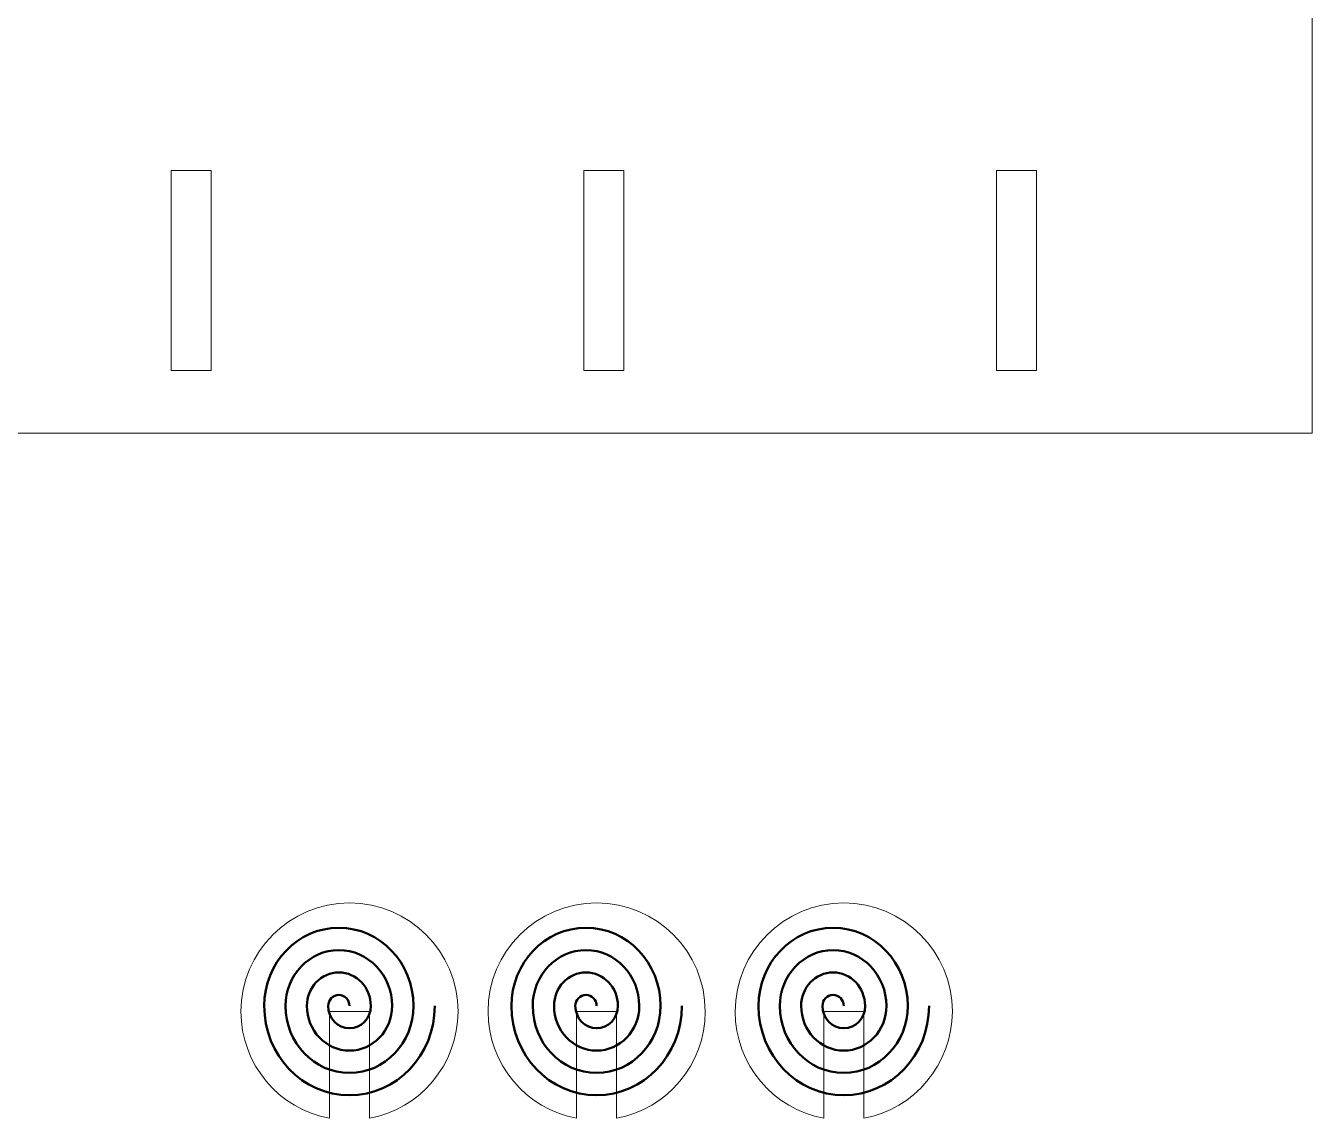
# Model space of a CAD drawing. Header units: centimetres. Extents: x -8.6 to 53, y -11.9 to 13.5.
# Drawn here: x 40.14 to 53, y -8.37 to 2.55 of the extents above; entities that cross this region are included whole.
import ezdxf

# ---------------------------------------------------------------- set-up
doc = ezdxf.new("R2010")
doc.units = ezdxf.units.CM
doc.header["$MEASUREMENT"] = 0
doc.layers.add('layer 2', color=7, linetype='Continuous')
doc.layers.add('layer 3', color=7, linetype='Continuous')

msp = doc.modelspace()

# ---------------------------------------------------------------- linework, layer by layer
at = {"layer": 'layer 2', "color": 242, "lineweight": 9}
for points, knots in [([(45.91751, 13.47697), (45.91751, 13.47697), (53.00135, 9.11633), (53.00135, 9.11633), (53.00135, 9.11633), (53.00135, 9.11633), (52.16727, 9.11633), (52.16727, 9.11633), (52.16727, 9.11633), (52.34281, 8.99963), (52.45853, 8.80009), (52.45853, 8.5735), (52.45853, 8.5735), (52.45853, 8.30642), (52.29778, 8.07694), (52.06776, 7.97639), (52.06776, 7.97639), (52.29778, 7.87585), (52.45853, 7.64637), (52.45853, 7.37929), (52.45853, 7.37929), (52.45853, 7.11221), (52.29778, 6.88272), (52.06776, 6.78218), (52.06776, 6.78218), (52.29778, 6.68164), (52.45853, 6.45215), (52.45853, 6.18507), (52.45853, 6.18507), (52.45853, 5.91799), (52.29778, 5.68851), (52.06776, 5.58797), (52.06776, 5.58797), (52.29778, 5.48742), (52.45853, 5.25794), (52.45853, 4.99086), (52.45853, 4.99086), (52.45853, 4.72378), (52.29778, 4.49429), (52.06776, 4.39375), (52.06776, 4.39375), (52.29778, 4.29321), (52.45853, 4.06372), (52.45853, 3.79664), (52.45853, 3.79664), (52.45853, 3.57006), (52.34281, 3.37051), (52.16727, 3.25382), (52.16727, 3.25382), (52.16727, 3.25382), (53.00135, 3.25382), (53.00135, 3.25382), (53.00135, 3.25382), (53.00135, 3.25382), (53.00135, -1.52303), (53.00135, -1.52303), (53.00135, -1.52303), (53.00135, -1.52303), (38.83365, -1.52303), (38.83365, -1.52303), (38.83365, -1.52303), (38.83365, -1.52303), (38.83365, 3.25382), (38.83365, 3.25382), (38.83365, 3.25382), (38.83365, 3.25382), (39.66773, 3.25382), (39.66773, 3.25382), (39.66773, 3.25382), (39.49219, 3.37051), (39.37647, 3.57006), (39.37647, 3.79664), (39.37647, 3.79664), (39.37647, 4.06372), (39.53723, 4.29321), (39.76724, 4.39375), (39.76724, 4.39375), (39.53723, 4.49429), (39.37647, 4.72378), (39.37647, 4.99086), (39.37647, 4.99086), (39.37647, 5.25794), (39.53723, 5.48742), (39.76724, 5.58797), (39.76724, 5.58797), (39.53723, 5.68851), (39.37647, 5.91799), (39.37647, 6.18507), (39.37647, 6.18507), (39.37647, 6.45215), (39.53723, 6.68164), (39.76724, 6.78218), (39.76724, 6.78218), (39.53723, 6.88272), (39.37647, 7.11221), (39.37647, 7.37929), (39.37647, 7.37929), (39.37647, 7.64637), (39.53723, 7.87585), (39.76724, 7.97639), (39.76724, 7.97639), (39.53723, 8.07694), (39.37647, 8.30642), (39.37647, 8.5735), (39.37647, 8.5735), (39.37647, 8.80009), (39.49219, 8.99963), (39.66773, 9.11633), (39.66773, 9.11633), (39.66773, 9.11633), (38.83365, 9.11633), (38.83365, 9.11633), (38.83365, 9.11633), (38.83365, 9.11633), (45.91751, 13.47697), (45.91751, 13.47697)], [0, 0, 0, 0, 0.03333333, 0.03333333, 0.03333333, 0.03333333, 0.06666667, 0.06666667, 0.06666667, 0.06666667, 0.1, 0.1, 0.1, 0.1, 0.13333333, 0.13333333, 0.13333333, 0.13333333, 0.16666667, 0.16666667, 0.16666667, 0.16666667, 0.2, 0.2, 0.2, 0.2, 0.23333333, 0.23333333, 0.23333333, 0.23333333, 0.26666667, 0.26666667, 0.26666667, 0.26666667, 0.3, 0.3, 0.3, 0.3, 0.33333333, 0.33333333, 0.33333333, 0.33333333, 0.36666667, 0.36666667, 0.36666667, 0.36666667, 0.4, 0.4, 0.4, 0.4, 0.43333333, 0.43333333, 0.43333333, 0.43333333, 0.46666667, 0.46666667, 0.46666667, 0.46666667, 0.5, 0.5, 0.5, 0.5, 0.53333333, 0.53333333, 0.53333333, 0.53333333, 0.56666667, 0.56666667, 0.56666667, 0.56666667, 0.6, 0.6, 0.6, 0.6, 0.63333333, 0.63333333, 0.63333333, 0.63333333, 0.66666667, 0.66666667, 0.66666667, 0.66666667, 0.7, 0.7, 0.7, 0.7, 0.73333333, 0.73333333, 0.73333333, 0.73333333, 0.76666667, 0.76666667, 0.76666667, 0.76666667, 0.8, 0.8, 0.8, 0.8, 0.83333333, 0.83333333, 0.83333333, 0.83333333, 0.86666667, 0.86666667, 0.86666667, 0.86666667, 0.9, 0.9, 0.9, 0.9, 0.93333333, 0.93333333, 0.93333333, 0.93333333, 1, 1, 1, 1]), ([(41.59203, 1.10545), (41.59203, 1.10545), (41.99203, 1.10545), (41.99203, 1.10545), (41.99203, 1.10545), (41.99203, 1.10545), (41.99203, -0.89455), (41.99203, -0.89455), (41.99203, -0.89455), (41.99203, -0.89455), (41.59203, -0.89455), (41.59203, -0.89455), (41.59203, -0.89455), (41.59203, -0.89455), (41.59203, 1.10545), (41.59203, 1.10545)], [0, 0, 0, 0, 0.2, 0.2, 0.2, 0.2, 0.4, 0.4, 0.4, 0.4, 0.6, 0.6, 0.6, 0.6, 1, 1, 1, 1]), ([(45.7175, 1.10545), (45.7175, 1.10545), (46.1175, 1.10545), (46.1175, 1.10545), (46.1175, 1.10545), (46.1175, 1.10545), (46.1175, -0.89455), (46.1175, -0.89455), (46.1175, -0.89455), (46.1175, -0.89455), (45.7175, -0.89455), (45.7175, -0.89455), (45.7175, -0.89455), (45.7175, -0.89455), (45.7175, 1.10545), (45.7175, 1.10545)], [0, 0, 0, 0, 0.2, 0.2, 0.2, 0.2, 0.4, 0.4, 0.4, 0.4, 0.6, 0.6, 0.6, 0.6, 1, 1, 1, 1]), ([(49.84297, 1.10545), (49.84297, 1.10545), (50.24297, 1.10545), (50.24297, 1.10545), (50.24297, 1.10545), (50.24297, 1.10545), (50.24297, -0.89455), (50.24297, -0.89455), (50.24297, -0.89455), (50.24297, -0.89455), (49.84297, -0.89455), (49.84297, -0.89455), (49.84297, -0.89455), (49.84297, -0.89455), (49.84297, 1.10545), (49.84297, 1.10545)], [0, 0, 0, 0, 0.2, 0.2, 0.2, 0.2, 0.4, 0.4, 0.4, 0.4, 0.6, 0.6, 0.6, 0.6, 1, 1, 1, 1]), ([(43.37424, -6.21957), (43.97383, -6.21957), (44.45989, -6.70563), (44.45989, -7.30522), (44.45989, -7.30522), (44.45989, -7.83647), (44.07829, -8.27853), (43.57425, -8.37241), (43.57425, -8.37241), (43.57425, -8.37241), (43.57425, -7.30522), (43.57425, -7.30522), (43.57425, -7.30522), (43.57425, -7.30522), (43.17425, -7.30522), (43.17425, -7.30522), (43.17425, -7.30522), (43.17425, -7.30522), (43.17425, -8.37241), (43.17425, -8.37241), (43.17425, -8.37241), (42.67021, -8.27854), (42.2886, -7.83647), (42.2886, -7.30522), (42.2886, -7.30522), (42.2886, -6.70563), (42.77466, -6.21957), (43.37424, -6.21957)], [0, 0, 0, 0, 0.125, 0.125, 0.125, 0.125, 0.25, 0.25, 0.25, 0.25, 0.375, 0.375, 0.375, 0.375, 0.5, 0.5, 0.5, 0.5, 0.625, 0.625, 0.625, 0.625, 0.75, 0.75, 0.75, 0.75, 1, 1, 1, 1]), ([(45.84553, -6.21957), (46.44512, -6.21957), (46.93118, -6.70563), (46.93118, -7.30522), (46.93118, -7.30522), (46.93118, -7.83647), (46.54958, -8.27853), (46.04554, -8.37241), (46.04554, -8.37241), (46.04554, -8.37241), (46.04554, -7.30522), (46.04554, -7.30522), (46.04554, -7.30522), (46.04554, -7.30522), (45.64554, -7.30522), (45.64554, -7.30522), (45.64554, -7.30522), (45.64554, -7.30522), (45.64554, -8.37241), (45.64554, -8.37241), (45.64554, -8.37241), (45.1415, -8.27854), (44.75989, -7.83647), (44.75989, -7.30522), (44.75989, -7.30522), (44.75989, -6.70563), (45.24595, -6.21957), (45.84553, -6.21957)], [0, 0, 0, 0, 0.125, 0.125, 0.125, 0.125, 0.25, 0.25, 0.25, 0.25, 0.375, 0.375, 0.375, 0.375, 0.5, 0.5, 0.5, 0.5, 0.625, 0.625, 0.625, 0.625, 0.75, 0.75, 0.75, 0.75, 1, 1, 1, 1]), ([(48.31682, -6.21957), (48.91641, -6.21957), (49.40247, -6.70563), (49.40247, -7.30522), (49.40247, -7.30522), (49.40247, -7.83647), (49.02087, -8.27853), (48.51683, -8.37241), (48.51683, -8.37241), (48.51683, -8.37241), (48.51683, -7.30522), (48.51683, -7.30522), (48.51683, -7.30522), (48.51683, -7.30522), (48.11683, -7.30522), (48.11683, -7.30522), (48.11683, -7.30522), (48.11683, -7.30522), (48.11683, -8.37241), (48.11683, -8.37241), (48.11683, -8.37241), (47.61279, -8.27854), (47.23118, -7.83647), (47.23118, -7.30522), (47.23118, -7.30522), (47.23118, -6.70563), (47.71724, -6.21957), (48.31682, -6.21957)], [0, 0, 0, 0, 0.125, 0.125, 0.125, 0.125, 0.25, 0.25, 0.25, 0.25, 0.375, 0.375, 0.375, 0.375, 0.5, 0.5, 0.5, 0.5, 0.625, 0.625, 0.625, 0.625, 0.75, 0.75, 0.75, 0.75, 1, 1, 1, 1])]:
    msp.add_open_spline(points, degree=3, knots=knots, dxfattribs=at)
at = {"layer": 'layer 3', "color": 250, "lineweight": 50}
for points in [[(43.37426, -7.24941), (43.37426, -7.18775), (43.32656, -7.13776), (43.2677, -7.13776), (43.2677, -7.13776), (43.20886, -7.13776), (43.16115, -7.18775), (43.16115, -7.24941), (43.16115, -7.24941), (43.16115, -7.37271), (43.25657, -7.47268), (43.37426, -7.47268), (43.37426, -7.47268), (43.49195, -7.47268), (43.58736, -7.37271), (43.58736, -7.24941), (43.58736, -7.24941), (43.58736, -7.06443), (43.44424, -6.91448), (43.2677, -6.91448), (43.2677, -6.91448), (43.09117, -6.91448), (42.94806, -7.06443), (42.94806, -7.24941), (42.94806, -7.24941), (42.94806, -7.49603), (43.13887, -7.69596), (43.37426, -7.69596), (43.37426, -7.69596), (43.60964, -7.69596), (43.80046, -7.49603), (43.80046, -7.24941), (43.80046, -7.24941), (43.80046, -6.94111), (43.56193, -6.69119), (43.2677, -6.69119), (43.2677, -6.69119), (42.97347, -6.69119), (42.73495, -6.94111), (42.73495, -7.24941), (42.73495, -7.24941), (42.73495, -7.61935), (43.02118, -7.91925), (43.37426, -7.91925), (43.37426, -7.91925), (43.72734, -7.91925), (44.01356, -7.61935), (44.01356, -7.24941), (44.01356, -7.24941), (44.01356, -6.81779), (43.67963, -6.46791), (43.2677, -6.46791), (43.2677, -6.46791), (42.85579, -6.46791), (42.52185, -6.81779), (42.52185, -7.24941), (42.52185, -7.24941), (42.52185, -7.74266), (42.90348, -8.14253), (43.37426, -8.14253), (43.37426, -8.14253), (43.84503, -8.14253), (44.22666, -7.74266), (44.22666, -7.24941)], [(45.84555, -7.24941), (45.84555, -7.18775), (45.79785, -7.13776), (45.73899, -7.13776), (45.73899, -7.13776), (45.68015, -7.13776), (45.63244, -7.18775), (45.63244, -7.24941), (45.63244, -7.24941), (45.63244, -7.37271), (45.72786, -7.47268), (45.84555, -7.47268), (45.84555, -7.47268), (45.96324, -7.47268), (46.05865, -7.37271), (46.05865, -7.24941), (46.05865, -7.24941), (46.05865, -7.06443), (45.91553, -6.91448), (45.73899, -6.91448), (45.73899, -6.91448), (45.56246, -6.91448), (45.41935, -7.06443), (45.41935, -7.24941), (45.41935, -7.24941), (45.41935, -7.49603), (45.61016, -7.69596), (45.84555, -7.69596), (45.84555, -7.69596), (46.08093, -7.69596), (46.27175, -7.49603), (46.27175, -7.24941), (46.27175, -7.24941), (46.27175, -6.94111), (46.03322, -6.69119), (45.73899, -6.69119), (45.73899, -6.69119), (45.44476, -6.69119), (45.20624, -6.94111), (45.20624, -7.24941), (45.20624, -7.24941), (45.20624, -7.61935), (45.49247, -7.91925), (45.84555, -7.91925), (45.84555, -7.91925), (46.19863, -7.91925), (46.48485, -7.61935), (46.48485, -7.24941), (46.48485, -7.24941), (46.48485, -6.81779), (46.15092, -6.46791), (45.73899, -6.46791), (45.73899, -6.46791), (45.32708, -6.46791), (44.99314, -6.81779), (44.99314, -7.24941), (44.99314, -7.24941), (44.99314, -7.74266), (45.37477, -8.14253), (45.84555, -8.14253), (45.84555, -8.14253), (46.31632, -8.14253), (46.69795, -7.74266), (46.69795, -7.24941)], [(48.31684, -7.24941), (48.31684, -7.18775), (48.26914, -7.13776), (48.21028, -7.13776), (48.21028, -7.13776), (48.15144, -7.13776), (48.10373, -7.18775), (48.10373, -7.24941), (48.10373, -7.24941), (48.10373, -7.37271), (48.19915, -7.47268), (48.31684, -7.47268), (48.31684, -7.47268), (48.43453, -7.47268), (48.52994, -7.37271), (48.52994, -7.24941), (48.52994, -7.24941), (48.52994, -7.06443), (48.38682, -6.91448), (48.21028, -6.91448), (48.21028, -6.91448), (48.03375, -6.91448), (47.89064, -7.06443), (47.89064, -7.24941), (47.89064, -7.24941), (47.89064, -7.49603), (48.08145, -7.69596), (48.31684, -7.69596), (48.31684, -7.69596), (48.55222, -7.69596), (48.74304, -7.49603), (48.74304, -7.24941), (48.74304, -7.24941), (48.74304, -6.94111), (48.50451, -6.69119), (48.21028, -6.69119), (48.21028, -6.69119), (47.91605, -6.69119), (47.67753, -6.94111), (47.67753, -7.24941), (47.67753, -7.24941), (47.67753, -7.61935), (47.96376, -7.91925), (48.31684, -7.91925), (48.31684, -7.91925), (48.66992, -7.91925), (48.95614, -7.61935), (48.95614, -7.24941), (48.95614, -7.24941), (48.95614, -6.81779), (48.62221, -6.46791), (48.21028, -6.46791), (48.21028, -6.46791), (47.79837, -6.46791), (47.46443, -6.81779), (47.46443, -7.24941), (47.46443, -7.24941), (47.46443, -7.74266), (47.84606, -8.14253), (48.31684, -8.14253), (48.31684, -8.14253), (48.78761, -8.14253), (49.16924, -7.74266), (49.16924, -7.24941)]]:
    msp.add_open_spline(points, degree=3, knots=[0, 0, 0, 0, 0.05882353, 0.05882353, 0.05882353, 0.05882353, 0.11764706, 0.11764706, 0.11764706, 0.11764706, 0.17647059, 0.17647059, 0.17647059, 0.17647059, 0.23529412, 0.23529412, 0.23529412, 0.23529412, 0.29411765, 0.29411765, 0.29411765, 0.29411765, 0.35294118, 0.35294118, 0.35294118, 0.35294118, 0.41176471, 0.41176471, 0.41176471, 0.41176471, 0.47058824, 0.47058824, 0.47058824, 0.47058824, 0.52941176, 0.52941176, 0.52941176, 0.52941176, 0.58823529, 0.58823529, 0.58823529, 0.58823529, 0.64705882, 0.64705882, 0.64705882, 0.64705882, 0.70588235, 0.70588235, 0.70588235, 0.70588235, 0.76470588, 0.76470588, 0.76470588, 0.76470588, 0.82352941, 0.82352941, 0.82352941, 0.82352941, 0.88235294, 0.88235294, 0.88235294, 0.88235294, 1, 1, 1, 1], dxfattribs=at)

doc.saveas('drawing.dxf')
